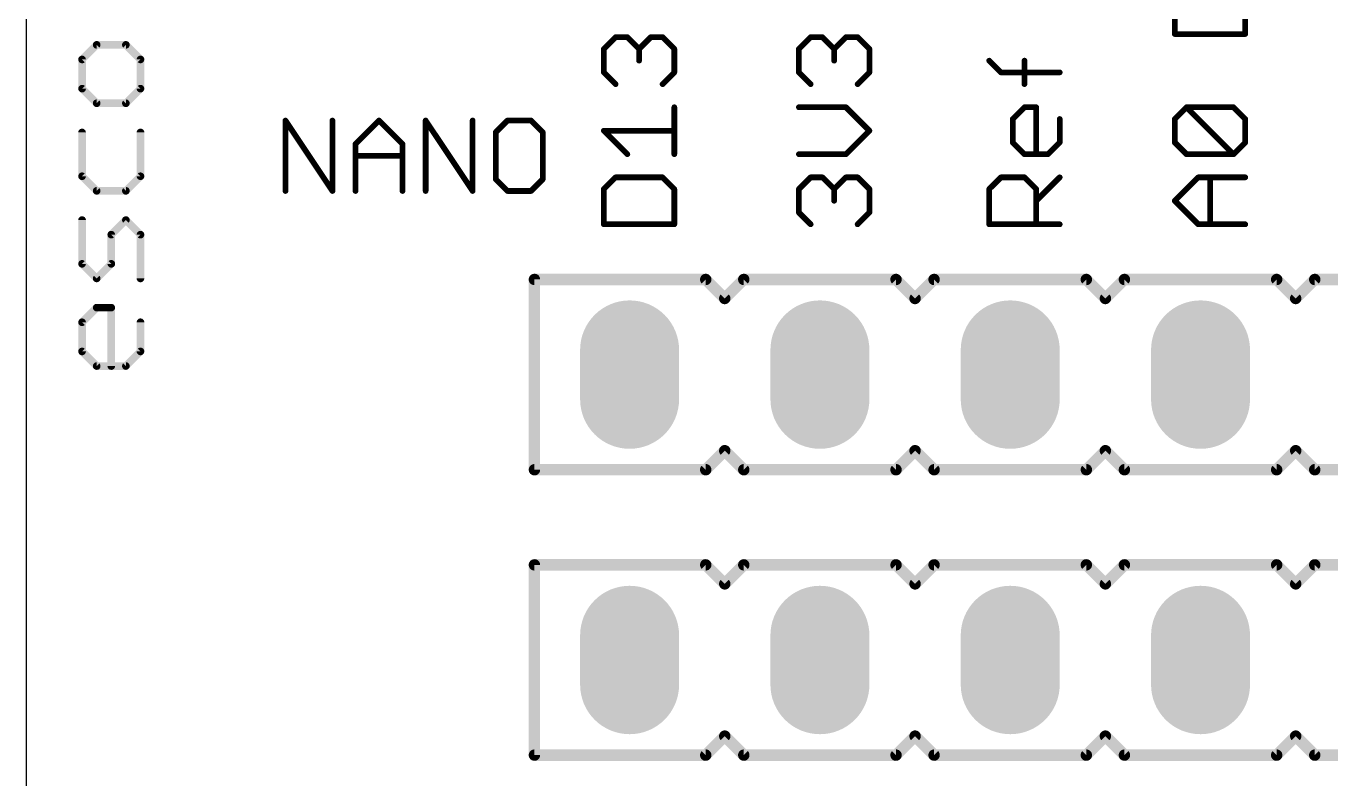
# Model space of a CAD drawing. Extents: x -31 to 85, y -21 to 97.
# Drawn here: x 0.01 to 17.42, y 41.59 to 51.64 of the extents above; entities that cross this region are included whole.
import ezdxf

# ---------------------------------------------------------------- set-up
doc = ezdxf.new("R2010")
doc.units = 0
for name, color, linetype in [('17', 82, 'CONTINUOUS'), ('20', 7, 'CONTINUOUS'), ('21', 253, 'CONTINUOUS')]:
    doc.layers.add(name, color=color, linetype=linetype)

# ---------------------------------------------------------------- blocks, each defined once
blk = doc.blocks.new('LONGP50')
at = {"const_width": 1}
blk.add_lwpolyline([(-0.25, 0), (0.25, 0)], dxfattribs=at)
at = {"const_width": 0.5}
for points in [[(-0.25, 0.25, 1), (-0.25, -0.25)], [(0.25, -0.25, 1), (0.25, 0.25)]]:
    blk.add_lwpolyline(points, format="xyb", dxfattribs=at)

msp = doc.modelspace()

# ---------------------------------------------------------------- linework, layer by layer
at = {"layer": '20'}
msp.add_line((0.01, 84.9505), (0.01, 0), dxfattribs=at)
at = {"layer": '21'}
for points, const_width in [([(15.3408, 52.0069), (15.3408, 51.5366)], 0.0762), ([(16.2814, 51.5366), (16.2814, 52.0069)], 0.0762), ([(15.3408, 51.5366), (16.2814, 51.5366)], 0.0762), ([(0.952, 51.3921), (0.7571, 51.1972)], 0.1016), ([(1.3418, 51.3921), (0.952, 51.3921)], 0.1016), ([(1.5367, 51.1972), (1.3418, 51.3921)], 0.1016), ([(7.7208, 51.3379), (7.8776, 51.4947)], 0.0762), ([(7.7208, 51.0244), (7.7208, 51.3379)], 0.0762), ([(7.8776, 51.4947), (8.0343, 51.4947)], 0.0762), ([(8.0343, 51.4947), (8.1911, 51.3379)], 0.0762), ([(8.1911, 51.3379), (8.3479, 51.4947)], 0.0762), ([(8.1911, 51.3379), (8.1911, 51.1812)], 0.0762), ([(8.3479, 51.4947), (8.5046, 51.4947)], 0.0762), ([(8.5046, 51.4947), (8.6614, 51.3379)], 0.0762), ([(8.6614, 51.3379), (8.6614, 51.0244)], 0.0762), ([(10.3243, 51.3379), (10.4811, 51.4947)], 0.0762), ([(10.3243, 51.0244), (10.3243, 51.3379)], 0.0762), ([(10.4811, 51.4947), (10.6378, 51.4947)], 0.0762), ([(10.6378, 51.4947), (10.7946, 51.3379)], 0.0762), ([(10.7946, 51.3379), (10.9514, 51.4947)], 0.0762), ([(10.7946, 51.3379), (10.7946, 51.1812)], 0.0762), ([(10.9514, 51.4947), (11.1081, 51.4947)], 0.0762), ([(11.1081, 51.4947), (11.2649, 51.3379)], 0.0762), ([(11.2649, 51.3379), (11.2649, 51.0244)], 0.0762), ([(0.7571, 51.1972), (0.7571, 50.8074)], 0.1016), ([(1.5367, 50.8074), (1.5367, 51.1972)], 0.1016), ([(13.0211, 51.0244), (12.8643, 51.1812)], 0.0762), ([(13.3346, 50.8676), (13.3346, 51.1812)], 0.0762), ([(7.8776, 50.8676), (7.7208, 51.0244)], 0.0762), ([(8.6614, 51.0244), (8.5046, 50.8676)], 0.0762), ([(10.4811, 50.8676), (10.3243, 51.0244)], 0.0762), ([(11.2649, 51.0244), (11.1081, 50.8676)], 0.0762), ([(13.8049, 51.0244), (13.0211, 51.0244)], 0.0762), ([(0.7571, 50.8074), (0.952, 50.6125)], 0.1016), ([(1.3418, 50.6125), (1.5367, 50.8074)], 0.1016), ([(0.952, 50.6125), (1.3418, 50.6125)], 0.1016), ([(8.6614, 49.9321), (8.6614, 50.5592)], 0.0762), ([(10.9514, 50.5592), (10.3243, 50.5592)], 0.0762), ([(11.2649, 50.2457), (10.9514, 50.5592)], 0.0762), ([(13.1778, 50.4024), (13.3346, 50.5592)], 0.0762), ([(13.3346, 50.5592), (13.4914, 50.5592)], 0.0762), ([(13.4914, 50.5592), (13.4914, 49.9321)], 0.0762), ([(15.3408, 50.4024), (15.4976, 50.5592)], 0.0762), ([(15.4976, 50.5592), (16.1246, 50.5592)], 0.0762), ([(16.1246, 49.9321), (15.4976, 50.5592)], 0.0762), ([(16.1246, 50.5592), (16.2814, 50.4024)], 0.0762), ([(3.4715, 49.4411), (3.4715, 50.3817)], 0.0762), ([(3.4715, 50.3817), (4.0986, 49.4411)], 0.0762), ([(4.0986, 49.4411), (4.0986, 50.3817)], 0.0762), ([(4.407, 50.0682), (4.7206, 50.3817)], 0.0762), ([(4.7206, 50.3817), (5.0341, 50.0682)], 0.0762), ([(5.3426, 49.4411), (5.3426, 50.3817)], 0.0762), ([(5.3426, 50.3817), (5.9696, 49.4411)], 0.0762), ([(5.9696, 49.4411), (5.9696, 50.3817)], 0.0762), ([(6.4348, 50.3817), (6.2781, 50.2249)], 0.0762), ([(6.7484, 50.3817), (6.4348, 50.3817)], 0.0762), ([(6.9051, 50.2249), (6.7484, 50.3817)], 0.0762), ([(13.1778, 50.0889), (13.1778, 50.4024)], 0.0762), ([(13.8049, 50.4024), (13.8049, 50.0889)], 0.0762), ([(15.3408, 50.0889), (15.3408, 50.4024)], 0.0762), ([(16.2814, 50.4024), (16.2814, 50.0889)], 0.0762), ([(0.7571, 50.2227), (0.7571, 49.638)], 0.1016), ([(1.5367, 49.638), (1.5367, 50.2227)], 0.1016), ([(6.2781, 50.2249), (6.2781, 49.5979)], 0.0762), ([(6.9051, 49.5979), (6.9051, 50.2249)], 0.0762), ([(8.0343, 49.9321), (7.7208, 50.2457)], 0.0762), ([(7.7208, 50.2457), (8.6614, 50.2457)], 0.0762), ([(10.9514, 49.9321), (11.2649, 50.2457)], 0.0762), ([(4.407, 49.4411), (4.407, 50.0682)], 0.0762), ([(5.0341, 50.0682), (5.0341, 49.4411)], 0.0762), ([(13.3346, 49.9321), (13.1778, 50.0889)], 0.0762), ([(13.8049, 50.0889), (13.6481, 49.9321)], 0.0762), ([(15.4976, 49.9321), (15.3408, 50.0889)], 0.0762), ([(16.2814, 50.0889), (16.1246, 49.9321)], 0.0762), ([(4.407, 49.9114), (5.0341, 49.9114)], 0.0762), ([(10.3243, 49.9321), (10.9514, 49.9321)], 0.0762), ([(13.6481, 49.9321), (13.3346, 49.9321)], 0.0762), ([(16.1246, 49.9321), (15.4976, 49.9321)], 0.0762), ([(0.7571, 49.638), (0.952, 49.4431)], 0.1016), ([(1.3418, 49.4431), (1.5367, 49.638)], 0.1016), ([(6.2781, 49.5979), (6.4348, 49.4411)], 0.0762), ([(6.7484, 49.4411), (6.9051, 49.5979)], 0.0762), ([(7.8776, 49.6237), (7.7208, 49.4669)], 0.0762), ([(8.5046, 49.6237), (7.8776, 49.6237)], 0.0762), ([(8.6614, 49.4669), (8.5046, 49.6237)], 0.0762), ([(10.3243, 49.4669), (10.4811, 49.6237)], 0.0762), ([(10.4811, 49.6237), (10.6378, 49.6237)], 0.0762), ([(10.6378, 49.6237), (10.7946, 49.4669)], 0.0762), ([(10.7946, 49.4669), (10.9514, 49.6237)], 0.0762), ([(10.9514, 49.6237), (11.1081, 49.6237)], 0.0762), ([(11.1081, 49.6237), (11.2649, 49.4669)], 0.0762), ([(12.8643, 49.4669), (13.0211, 49.6237)], 0.0762), ([(13.0211, 49.6237), (13.3346, 49.6237)], 0.0762), ([(13.3346, 49.6237), (13.4914, 49.4669)], 0.0762), ([(13.4914, 49.3101), (13.8049, 49.6237)], 0.0762), ([(15.3408, 49.3101), (15.6543, 49.6237)], 0.0762), ([(15.6543, 49.6237), (16.2814, 49.6237)], 0.0762), ([(15.8111, 48.9966), (15.8111, 49.6237)], 0.0762), ([(0.952, 49.4431), (1.3418, 49.4431)], 0.1016), ([(6.4348, 49.4411), (6.7484, 49.4411)], 0.0762), ([(7.7208, 49.4669), (7.7208, 48.9966)], 0.0762), ([(8.6614, 48.9966), (8.6614, 49.4669)], 0.0762), ([(10.3243, 49.1534), (10.3243, 49.4669)], 0.0762), ([(10.7946, 49.4669), (10.7946, 49.3101)], 0.0762), ([(11.2649, 49.4669), (11.2649, 49.1534)], 0.0762), ([(12.8643, 48.9966), (12.8643, 49.4669)], 0.0762), ([(13.4914, 49.4669), (13.4914, 48.9966)], 0.0762), ([(15.6543, 48.9966), (15.3408, 49.3101)], 0.0762), ([(10.4811, 48.9966), (10.3243, 49.1534)], 0.0762), ([(11.2649, 49.1534), (11.1081, 48.9966)], 0.0762), ([(0.7571, 48.4686), (0.7571, 49.0533)], 0.1016), ([(1.3418, 49.0533), (1.1469, 48.8584)], 0.1016), ([(1.5367, 48.8584), (1.3418, 49.0533)], 0.1016), ([(7.7208, 48.9966), (8.6614, 48.9966)], 0.0762), ([(13.8049, 48.9966), (12.8643, 48.9966)], 0.0762), ([(16.2814, 48.9966), (15.6543, 48.9966)], 0.0762), ([(1.1469, 48.8584), (1.1469, 48.4686)], 0.1016), ([(1.5367, 48.2737), (1.5367, 48.8584)], 0.1016), ([(0.952, 48.2737), (0.7571, 48.4686)], 0.1016), ([(1.1469, 48.4686), (0.952, 48.2737)], 0.1016), ([(6.7945, 48.26), (6.7945, 45.72)], 0.1524), ([(9.0805, 48.26), (6.7945, 48.26)], 0.1524), ([(9.3345, 48.006), (9.0805, 48.26)], 0.1524), ([(9.5885, 48.26), (9.3345, 48.006)], 0.1524), ([(11.6205, 48.26), (9.5885, 48.26)], 0.1524), ([(11.8745, 48.006), (11.6205, 48.26)], 0.1524), ([(12.1285, 48.26), (11.8745, 48.006)], 0.1524), ([(14.1605, 48.26), (12.1285, 48.26)], 0.1524), ([(14.4145, 48.006), (14.1605, 48.26)], 0.1524), ([(14.6685, 48.26), (14.4145, 48.006)], 0.1524), ([(16.7005, 48.26), (14.6685, 48.26)], 0.1524), ([(16.9545, 48.006), (16.7005, 48.26)], 0.1524), ([(17.2085, 48.26), (16.9545, 48.006)], 0.1524), ([(19.2405, 48.26), (17.2085, 48.26)], 0.1524), ([(0.7571, 47.689), (0.952, 47.8839)], 0.1016), ([(0.952, 47.8839), (1.1469, 47.8839)], 0.1016), ([(1.1469, 47.8839), (1.1469, 47.1043)], 0.1016), ([(0.7571, 47.2992), (0.7571, 47.689)], 0.1016), ([(1.5367, 47.689), (1.5367, 47.2992)], 0.1016), ([(0.952, 47.1043), (0.7571, 47.2992)], 0.1016), ([(1.5367, 47.2992), (1.3418, 47.1043)], 0.1016), ([(1.3418, 47.1043), (0.952, 47.1043)], 0.1016), ([(9.0805, 45.72), (9.3345, 45.974)], 0.1524), ([(9.3345, 45.974), (9.5885, 45.72)], 0.1524), ([(11.6205, 45.72), (11.8745, 45.974)], 0.1524), ([(11.8745, 45.974), (12.1285, 45.72)], 0.1524), ([(14.1605, 45.72), (14.4145, 45.974)], 0.1524), ([(14.4145, 45.974), (14.6685, 45.72)], 0.1524), ([(16.7005, 45.72), (16.9545, 45.974)], 0.1524), ([(16.9545, 45.974), (17.2085, 45.72)], 0.1524), ([(6.7945, 45.72), (9.0805, 45.72)], 0.1524), ([(9.5885, 45.72), (11.6205, 45.72)], 0.1524), ([(12.1285, 45.72), (14.1605, 45.72)], 0.1524), ([(14.6685, 45.72), (16.7005, 45.72)], 0.1524), ([(17.2085, 45.72), (19.2405, 45.72)], 0.1524), ([(6.7945, 44.45), (6.7945, 41.91)], 0.1524), ([(9.0805, 44.45), (6.7945, 44.45)], 0.1524), ([(9.3345, 44.196), (9.0805, 44.45)], 0.1524), ([(9.5885, 44.45), (9.3345, 44.196)], 0.1524), ([(11.6205, 44.45), (9.5885, 44.45)], 0.1524), ([(11.8745, 44.196), (11.6205, 44.45)], 0.1524), ([(12.1285, 44.45), (11.8745, 44.196)], 0.1524), ([(14.1605, 44.45), (12.1285, 44.45)], 0.1524), ([(14.4145, 44.196), (14.1605, 44.45)], 0.1524), ([(14.6685, 44.45), (14.4145, 44.196)], 0.1524), ([(16.7005, 44.45), (14.6685, 44.45)], 0.1524), ([(16.9545, 44.196), (16.7005, 44.45)], 0.1524), ([(17.2085, 44.45), (16.9545, 44.196)], 0.1524), ([(19.2405, 44.45), (17.2085, 44.45)], 0.1524), ([(9.0805, 41.91), (9.3345, 42.164)], 0.1524), ([(9.3345, 42.164), (9.5885, 41.91)], 0.1524), ([(11.6205, 41.91), (11.8745, 42.164)], 0.1524), ([(11.8745, 42.164), (12.1285, 41.91)], 0.1524), ([(14.1605, 41.91), (14.4145, 42.164)], 0.1524), ([(14.4145, 42.164), (14.6685, 41.91)], 0.1524), ([(16.7005, 41.91), (16.9545, 42.164)], 0.1524), ([(16.9545, 42.164), (17.2085, 41.91)], 0.1524), ([(6.7945, 41.91), (9.0805, 41.91)], 0.1524), ([(9.5885, 41.91), (11.6205, 41.91)], 0.1524), ([(12.1285, 41.91), (14.1605, 41.91)], 0.1524), ([(14.6685, 41.91), (16.7005, 41.91)], 0.1524), ([(17.2085, 41.91), (19.2405, 41.91)], 0.1524)]:
    msp.add_lwpolyline(points, dxfattribs=dict(at, const_width=const_width))
for points, const_width in [([(15.3217, 51.5366, 1), (15.3598, 51.5366)], 0.0381), ([(15.3408, 51.5556, 1), (15.3408, 51.5175)], 0.0381), ([(16.2624, 51.5366, 1), (16.3005, 51.5366)], 0.0381), ([(16.2814, 51.5175, 1), (16.2814, 51.5556)], 0.0381), ([(0.952, 51.4175, 1), (0.952, 51.3667)], 0.0508), ([(0.97, 51.3741, 1), (0.934, 51.41)], 0.0508), ([(1.3598, 51.41, 1), (1.3238, 51.3741)], 0.0508), ([(1.3418, 51.3667, 1), (1.3418, 51.4175)], 0.0508), ([(7.7398, 51.3379, 1), (7.7017, 51.3379)], 0.0381), ([(7.8776, 51.5138, 1), (7.8776, 51.4757)], 0.0381), ([(7.891, 51.4812, 1), (7.8641, 51.5082)], 0.0381), ([(8.0478, 51.5082, 1), (8.0209, 51.4812)], 0.0381), ([(8.0343, 51.4757, 1), (8.0343, 51.5138)], 0.0381), ([(8.2102, 51.3379, 1), (8.1721, 51.3379)], 0.0381), ([(8.3479, 51.5138, 1), (8.3479, 51.4757)], 0.0381), ([(8.3613, 51.4812, 1), (8.3344, 51.5082)], 0.0381), ([(8.5181, 51.5082, 1), (8.4912, 51.4812)], 0.0381), ([(8.5046, 51.4757, 1), (8.5046, 51.5138)], 0.0381), ([(8.6805, 51.3379, 1), (8.6424, 51.3379)], 0.0381), ([(10.3433, 51.3379, 1), (10.3052, 51.3379)], 0.0381), ([(10.4811, 51.5138, 1), (10.4811, 51.4757)], 0.0381), ([(10.4945, 51.4812, 1), (10.4676, 51.5082)], 0.0381), ([(10.6513, 51.5082, 1), (10.6244, 51.4812)], 0.0381), ([(10.6378, 51.4757, 1), (10.6378, 51.5138)], 0.0381), ([(10.8137, 51.3379, 1), (10.7756, 51.3379)], 0.0381), ([(10.9514, 51.5138, 1), (10.9514, 51.4757)], 0.0381), ([(10.9648, 51.4812, 1), (10.9379, 51.5082)], 0.0381), ([(11.1216, 51.5082, 1), (11.0947, 51.4812)], 0.0381), ([(11.1081, 51.4757, 1), (11.1081, 51.5138)], 0.0381), ([(11.284, 51.3379, 1), (11.2459, 51.3379)], 0.0381), ([(0.7825, 51.1972, 1), (0.7317, 51.1972)], 0.0508), ([(0.7391, 51.2151, 1), (0.7751, 51.1792)], 0.0508), ([(1.5621, 51.1972, 1), (1.5113, 51.1972)], 0.0508), ([(1.5187, 51.1792, 1), (1.5547, 51.2151)], 0.0508), ([(7.7073, 51.3514, 1), (7.7343, 51.3245)], 0.0381), ([(8.1776, 51.3514, 1), (8.2046, 51.3245)], 0.0381), ([(8.1721, 51.1812, 1), (8.2102, 51.1812)], 0.0381), ([(8.1776, 51.3245, 1), (8.2046, 51.3514)], 0.0381), ([(8.6479, 51.3245, 1), (8.6749, 51.3514)], 0.0381), ([(10.3108, 51.3514, 1), (10.3378, 51.3245)], 0.0381), ([(10.7811, 51.3514, 1), (10.8081, 51.3245)], 0.0381), ([(10.7756, 51.1812, 1), (10.8137, 51.1812)], 0.0381), ([(10.7811, 51.3245, 1), (10.8081, 51.3514)], 0.0381), ([(11.2514, 51.3245, 1), (11.2784, 51.3514)], 0.0381), ([(12.8778, 51.1946, 1), (12.8508, 51.1677)], 0.0381), ([(13.3537, 51.1812, 1), (13.3155, 51.1812)], 0.0381), ([(7.7017, 51.0244, 1), (7.7398, 51.0244)], 0.0381), ([(7.7343, 51.0379, 1), (7.7073, 51.0109)], 0.0381), ([(8.6424, 51.0244, 1), (8.6805, 51.0244)], 0.0381), ([(8.6749, 51.0109, 1), (8.6479, 51.0379)], 0.0381), ([(10.3052, 51.0244, 1), (10.3433, 51.0244)], 0.0381), ([(10.3378, 51.0379, 1), (10.3108, 51.0109)], 0.0381), ([(11.2459, 51.0244, 1), (11.284, 51.0244)], 0.0381), ([(11.2784, 51.0109, 1), (11.2514, 51.0379)], 0.0381), ([(13.0211, 51.0435, 1), (13.0211, 51.0054)], 0.0381), ([(13.0076, 51.0109, 1), (13.0345, 51.0379)], 0.0381), ([(13.8049, 51.0054, 1), (13.8049, 51.0435)], 0.0381), ([(0.7751, 50.8253, 1), (0.7391, 50.7894)], 0.0508), ([(1.5547, 50.7894, 1), (1.5187, 50.8253)], 0.0508), ([(7.8641, 50.8542, 1), (7.891, 50.8811)], 0.0381), ([(8.4912, 50.8811, 1), (8.5181, 50.8542)], 0.0381), ([(10.4676, 50.8542, 1), (10.4945, 50.8811)], 0.0381), ([(11.0947, 50.8811, 1), (11.1216, 50.8542)], 0.0381), ([(13.3155, 50.8676, 1), (13.3537, 50.8676)], 0.0381), ([(0.7317, 50.8074, 1), (0.7825, 50.8074)], 0.0508), ([(1.5113, 50.8074, 1), (1.5621, 50.8074)], 0.0508), ([(0.952, 50.6379, 1), (0.952, 50.5871)], 0.0508), ([(0.934, 50.5945, 1), (0.97, 50.6305)], 0.0508), ([(1.3238, 50.6305, 1), (1.3598, 50.5945)], 0.0508), ([(1.3418, 50.5871, 1), (1.3418, 50.6379)], 0.0508), ([(8.6805, 50.5592, 1), (8.6424, 50.5592)], 0.0381), ([(10.3243, 50.5782, 1), (10.3243, 50.5401)], 0.0381), ([(10.9648, 50.5727, 1), (10.9379, 50.5457)], 0.0381), ([(10.9514, 50.5401, 1), (10.9514, 50.5782)], 0.0381), ([(13.3346, 50.5782, 1), (13.3346, 50.5401)], 0.0381), ([(13.3481, 50.5457, 1), (13.3211, 50.5727)], 0.0381), ([(13.5104, 50.5592, 1), (13.4723, 50.5592)], 0.0381), ([(13.4914, 50.5401, 1), (13.4914, 50.5782)], 0.0381), ([(15.511, 50.5727, 1), (15.4841, 50.5457)], 0.0381), ([(15.4976, 50.5782, 1), (15.4976, 50.5401)], 0.0381), ([(15.511, 50.5457, 1), (15.4841, 50.5727)], 0.0381), ([(16.1381, 50.5727, 1), (16.1112, 50.5457)], 0.0381), ([(16.1246, 50.5401, 1), (16.1246, 50.5782)], 0.0381), ([(3.4874, 50.3923, 1), (3.4557, 50.3711)], 0.0381), ([(3.4906, 50.3817, 1), (3.4525, 50.3817)], 0.0381), ([(4.1176, 50.3817, 1), (4.0795, 50.3817)], 0.0381), ([(4.734, 50.3952, 1), (4.7071, 50.3682)], 0.0381), ([(4.734, 50.3682, 1), (4.7071, 50.3952)], 0.0381), ([(5.3584, 50.3923, 1), (5.3267, 50.3711)], 0.0381), ([(5.3616, 50.3817, 1), (5.3235, 50.3817)], 0.0381), ([(5.9887, 50.3817, 1), (5.9506, 50.3817)], 0.0381), ([(6.4348, 50.4008, 1), (6.4348, 50.3627)], 0.0381), ([(6.4483, 50.3682, 1), (6.4214, 50.3952)], 0.0381), ([(6.7618, 50.3952, 1), (6.7349, 50.3682)], 0.0381), ([(6.7484, 50.3627, 1), (6.7484, 50.4008)], 0.0381), ([(13.1969, 50.4024, 1), (13.1588, 50.4024)], 0.0381), ([(13.1644, 50.4159, 1), (13.1913, 50.3889)], 0.0381), ([(13.8239, 50.4024, 1), (13.7858, 50.4024)], 0.0381), ([(15.3598, 50.4024, 1), (15.3217, 50.4024)], 0.0381), ([(15.3273, 50.4159, 1), (15.3543, 50.3889)], 0.0381), ([(16.3005, 50.4024, 1), (16.2624, 50.4024)], 0.0381), ([(16.2679, 50.3889, 1), (16.2949, 50.4159)], 0.0381), ([(0.7825, 50.2227, 1), (0.7317, 50.2227)], 0.0508), ([(1.5621, 50.2227, 1), (1.5113, 50.2227)], 0.0508), ([(6.2971, 50.2249, 1), (6.259, 50.2249)], 0.0381), ([(6.2646, 50.2384, 1), (6.2915, 50.2115)], 0.0381), ([(6.9242, 50.2249, 1), (6.8861, 50.2249)], 0.0381), ([(6.8917, 50.2115, 1), (6.9186, 50.2384)], 0.0381), ([(7.7343, 50.2591, 1), (7.7073, 50.2322)], 0.0381), ([(7.7208, 50.2647, 1), (7.7208, 50.2266)], 0.0381), ([(8.6614, 50.2266, 1), (8.6614, 50.2647)], 0.0381), ([(11.2784, 50.2322, 1), (11.2514, 50.2591)], 0.0381), ([(11.2514, 50.2322, 1), (11.2784, 50.2591)], 0.0381), ([(4.4261, 50.0682, 1), (4.388, 50.0682)], 0.0381), ([(4.3936, 50.0816, 1), (4.4205, 50.0547)], 0.0381), ([(5.0532, 50.0682, 1), (5.0151, 50.0682)], 0.0381), ([(5.0206, 50.0547, 1), (5.0476, 50.0816)], 0.0381), ([(13.1913, 50.1024, 1), (13.1644, 50.0754)], 0.0381), ([(13.1588, 50.0889, 1), (13.1969, 50.0889)], 0.0381), ([(13.7858, 50.0889, 1), (13.8239, 50.0889)], 0.0381), ([(13.8184, 50.0754, 1), (13.7914, 50.1024)], 0.0381), ([(15.3217, 50.0889, 1), (15.3598, 50.0889)], 0.0381), ([(15.3543, 50.1024, 1), (15.3273, 50.0754)], 0.0381), ([(16.2624, 50.0889, 1), (16.3005, 50.0889)], 0.0381), ([(16.2949, 50.0754, 1), (16.2679, 50.1024)], 0.0381), ([(4.407, 49.9305, 1), (4.407, 49.8924)], 0.0381), ([(5.0341, 49.8924, 1), (5.0341, 49.9305)], 0.0381), ([(8.0209, 49.9186, 1), (8.0478, 49.9456)], 0.0381), ([(8.6424, 49.9321, 1), (8.6805, 49.9321)], 0.0381), ([(10.3243, 49.9512, 1), (10.3243, 49.9131)], 0.0381), ([(10.9379, 49.9456, 1), (10.9648, 49.9186)], 0.0381), ([(10.9514, 49.9131, 1), (10.9514, 49.9512)], 0.0381), ([(13.3346, 49.9512, 1), (13.3346, 49.9131)], 0.0381), ([(13.3211, 49.9186, 1), (13.3481, 49.9456)], 0.0381), ([(13.4723, 49.9321, 1), (13.5104, 49.9321)], 0.0381), ([(13.6347, 49.9456, 1), (13.6616, 49.9186)], 0.0381), ([(13.6481, 49.9131, 1), (13.6481, 49.9512)], 0.0381), ([(15.4976, 49.9512, 1), (15.4976, 49.9131)], 0.0381), ([(15.4841, 49.9186, 1), (15.511, 49.9456)], 0.0381), ([(16.1112, 49.9456, 1), (16.1381, 49.9186)], 0.0381), ([(16.1112, 49.9186, 1), (16.1381, 49.9456)], 0.0381), ([(16.1246, 49.9131, 1), (16.1246, 49.9512)], 0.0381), ([(0.7751, 49.656, 1), (0.7391, 49.62)], 0.0508), ([(0.7317, 49.638, 1), (0.7825, 49.638)], 0.0508), ([(1.5113, 49.638, 1), (1.5621, 49.638)], 0.0508), ([(1.5547, 49.62, 1), (1.5187, 49.656)], 0.0508), ([(6.2915, 49.6113, 1), (6.2646, 49.5844)], 0.0381), ([(6.9186, 49.5844, 1), (6.8917, 49.6113)], 0.0381), ([(7.8776, 49.6427, 1), (7.8776, 49.6046)], 0.0381), ([(7.891, 49.6102, 1), (7.8641, 49.6371)], 0.0381), ([(8.5181, 49.6371, 1), (8.4912, 49.6102)], 0.0381), ([(8.5046, 49.6046, 1), (8.5046, 49.6427)], 0.0381), ([(10.4811, 49.6427, 1), (10.4811, 49.6046)], 0.0381), ([(10.4945, 49.6102, 1), (10.4676, 49.6371)], 0.0381), ([(10.6513, 49.6371, 1), (10.6244, 49.6102)], 0.0381), ([(10.6378, 49.6046, 1), (10.6378, 49.6427)], 0.0381), ([(10.9514, 49.6427, 1), (10.9514, 49.6046)], 0.0381), ([(10.9648, 49.6102, 1), (10.9379, 49.6371)], 0.0381), ([(11.1216, 49.6371, 1), (11.0947, 49.6102)], 0.0381), ([(11.1081, 49.6046, 1), (11.1081, 49.6427)], 0.0381), ([(13.0211, 49.6427, 1), (13.0211, 49.6046)], 0.0381), ([(13.0345, 49.6102, 1), (13.0076, 49.6371)], 0.0381), ([(13.3481, 49.6371, 1), (13.3211, 49.6102)], 0.0381), ([(13.3346, 49.6046, 1), (13.3346, 49.6427)], 0.0381), ([(13.8184, 49.6102, 1), (13.7914, 49.6371)], 0.0381), ([(15.6543, 49.6427, 1), (15.6543, 49.6046)], 0.0381), ([(15.6678, 49.6102, 1), (15.6409, 49.6371)], 0.0381), ([(15.8302, 49.6237, 1), (15.7921, 49.6237)], 0.0381), ([(16.2814, 49.6046, 1), (16.2814, 49.6427)], 0.0381), ([(0.952, 49.4685, 1), (0.952, 49.4177)], 0.0508), ([(0.934, 49.4251, 1), (0.97, 49.4611)], 0.0508), ([(1.3238, 49.4611, 1), (1.3598, 49.4251)], 0.0508), ([(1.3418, 49.4177, 1), (1.3418, 49.4685)], 0.0508), ([(3.4525, 49.4411, 1), (3.4906, 49.4411)], 0.0381), ([(4.0795, 49.4411, 1), (4.1176, 49.4411)], 0.0381), ([(4.0827, 49.4305, 1), (4.1144, 49.4517)], 0.0381), ([(4.388, 49.4411, 1), (4.4261, 49.4411)], 0.0381), ([(5.0151, 49.4411, 1), (5.0532, 49.4411)], 0.0381), ([(5.3235, 49.4411, 1), (5.3616, 49.4411)], 0.0381), ([(5.9506, 49.4411, 1), (5.9887, 49.4411)], 0.0381), ([(5.9538, 49.4305, 1), (5.9855, 49.4517)], 0.0381), ([(6.259, 49.5979, 1), (6.2971, 49.5979)], 0.0381), ([(6.4348, 49.4602, 1), (6.4348, 49.4221)], 0.0381), ([(6.4214, 49.4276, 1), (6.4483, 49.4546)], 0.0381), ([(6.7349, 49.4546, 1), (6.7618, 49.4276)], 0.0381), ([(6.7484, 49.4221, 1), (6.7484, 49.4602)], 0.0381), ([(6.8861, 49.5979, 1), (6.9242, 49.5979)], 0.0381), ([(7.7398, 49.4669, 1), (7.7017, 49.4669)], 0.0381), ([(7.7073, 49.4804, 1), (7.7343, 49.4534)], 0.0381), ([(8.6805, 49.4669, 1), (8.6424, 49.4669)], 0.0381), ([(8.6479, 49.4534, 1), (8.6749, 49.4804)], 0.0381), ([(10.3433, 49.4669, 1), (10.3052, 49.4669)], 0.0381), ([(10.3108, 49.4804, 1), (10.3378, 49.4534)], 0.0381), ([(10.7811, 49.4804, 1), (10.8081, 49.4534)], 0.0381), ([(10.8137, 49.4669, 1), (10.7756, 49.4669)], 0.0381), ([(10.7811, 49.4534, 1), (10.8081, 49.4804)], 0.0381), ([(11.284, 49.4669, 1), (11.2459, 49.4669)], 0.0381), ([(11.2514, 49.4534, 1), (11.2784, 49.4804)], 0.0381), ([(12.8833, 49.4669, 1), (12.8452, 49.4669)], 0.0381), ([(12.8508, 49.4804, 1), (12.8778, 49.4534)], 0.0381), ([(13.5104, 49.4669, 1), (13.4723, 49.4669)], 0.0381), ([(13.4779, 49.4534, 1), (13.5048, 49.4804)], 0.0381), ([(10.7756, 49.3101, 1), (10.8137, 49.3101)], 0.0381), ([(13.4779, 49.3236, 1), (13.5048, 49.2967)], 0.0381), ([(15.3543, 49.3236, 1), (15.3273, 49.2967)], 0.0381), ([(15.3273, 49.3236, 1), (15.3543, 49.2967)], 0.0381), ([(10.3052, 49.1534, 1), (10.3433, 49.1534)], 0.0381), ([(10.3378, 49.1668, 1), (10.3108, 49.1399)], 0.0381), ([(11.2459, 49.1534, 1), (11.284, 49.1534)], 0.0381), ([(11.2784, 49.1399, 1), (11.2514, 49.1668)], 0.0381), ([(0.7825, 49.0533, 1), (0.7317, 49.0533)], 0.0508), ([(1.3598, 49.0713, 1), (1.3238, 49.0353)], 0.0508), ([(1.3598, 49.0353, 1), (1.3238, 49.0713)], 0.0508), ([(7.7017, 48.9966, 1), (7.7398, 48.9966)], 0.0381), ([(7.7208, 49.0157, 1), (7.7208, 48.9776)], 0.0381), ([(8.6424, 48.9966, 1), (8.6805, 48.9966)], 0.0381), ([(8.6614, 48.9776, 1), (8.6614, 49.0157)], 0.0381), ([(10.4676, 48.9831, 1), (10.4945, 49.0101)], 0.0381), ([(11.0947, 49.0101, 1), (11.1216, 48.9831)], 0.0381), ([(12.8643, 49.0157, 1), (12.8643, 48.9776)], 0.0381), ([(12.8452, 48.9966, 1), (12.8833, 48.9966)], 0.0381), ([(13.4723, 48.9966, 1), (13.5104, 48.9966)], 0.0381), ([(13.8049, 48.9776, 1), (13.8049, 49.0157)], 0.0381), ([(15.6543, 49.0157, 1), (15.6543, 48.9776)], 0.0381), ([(15.6409, 48.9831, 1), (15.6678, 49.0101)], 0.0381), ([(15.7921, 48.9966, 1), (15.8302, 48.9966)], 0.0381), ([(16.2814, 48.9776, 1), (16.2814, 49.0157)], 0.0381), ([(1.1289, 48.8764, 1), (1.1649, 48.8404)], 0.0508), ([(1.1723, 48.8584, 1), (1.1215, 48.8584)], 0.0508), ([(1.5621, 48.8584, 1), (1.5113, 48.8584)], 0.0508), ([(1.5187, 48.8404, 1), (1.5547, 48.8764)], 0.0508), ([(0.7751, 48.4866, 1), (0.7391, 48.4506)], 0.0508), ([(0.7317, 48.4686, 1), (0.7825, 48.4686)], 0.0508), ([(1.1215, 48.4686, 1), (1.1723, 48.4686)], 0.0508), ([(1.1649, 48.4506, 1), (1.1289, 48.4866)], 0.0508), ([(0.934, 48.2917, 1), (0.97, 48.2557)], 0.0508), ([(0.934, 48.2557, 1), (0.97, 48.2917)], 0.0508), ([(1.5113, 48.2737, 1), (1.5621, 48.2737)], 0.0508), ([(6.8326, 48.26, 1), (6.7564, 48.26)], 0.0762), ([(6.7945, 48.2981, 1), (6.7945, 48.2219)], 0.0762), ([(9.1074, 48.2869, 1), (9.0536, 48.2331)], 0.0762), ([(9.0805, 48.2219, 1), (9.0805, 48.2981)], 0.0762), ([(9.5885, 48.2981, 1), (9.5885, 48.2219)], 0.0762), ([(9.6154, 48.2331, 1), (9.5616, 48.2869)], 0.0762), ([(11.6474, 48.2869, 1), (11.5936, 48.2331)], 0.0762), ([(11.6205, 48.2219, 1), (11.6205, 48.2981)], 0.0762), ([(12.1285, 48.2981, 1), (12.1285, 48.2219)], 0.0762), ([(12.1554, 48.2331, 1), (12.1016, 48.2869)], 0.0762), ([(14.1874, 48.2869, 1), (14.1336, 48.2331)], 0.0762), ([(14.1605, 48.2219, 1), (14.1605, 48.2981)], 0.0762), ([(14.6685, 48.2981, 1), (14.6685, 48.2219)], 0.0762), ([(14.6954, 48.2331, 1), (14.6416, 48.2869)], 0.0762), ([(16.7274, 48.2869, 1), (16.6736, 48.2331)], 0.0762), ([(16.7005, 48.2219, 1), (16.7005, 48.2981)], 0.0762), ([(17.2085, 48.2981, 1), (17.2085, 48.2219)], 0.0762), ([(17.2354, 48.2331, 1), (17.1816, 48.2869)], 0.0762), ([(9.3076, 48.0329, 1), (9.3614, 47.9791)], 0.0762), ([(9.3076, 47.9791, 1), (9.3614, 48.0329)], 0.0762), ([(11.8476, 48.0329, 1), (11.9014, 47.9791)], 0.0762), ([(11.8476, 47.9791, 1), (11.9014, 48.0329)], 0.0762), ([(14.3876, 48.0329, 1), (14.4414, 47.9791)], 0.0762), ([(14.3876, 47.9791, 1), (14.4414, 48.0329)], 0.0762), ([(16.9276, 48.0329, 1), (16.9814, 47.9791)], 0.0762), ([(16.9276, 47.9791, 1), (16.9814, 48.0329)], 0.0762), ([(0.952, 47.9093, 1), (0.952, 47.8585)], 0.0508), ([(0.97, 47.8659, 1), (0.934, 47.9019)], 0.0508), ([(1.1723, 47.8839, 1), (1.1215, 47.8839)], 0.0508), ([(1.1469, 47.8585, 1), (1.1469, 47.9093)], 0.0508), ([(0.7391, 47.707, 1), (0.7751, 47.671)], 0.0508), ([(0.7825, 47.689, 1), (0.7317, 47.689)], 0.0508), ([(1.5621, 47.689, 1), (1.5113, 47.689)], 0.0508), ([(0.7751, 47.3172, 1), (0.7391, 47.2812)], 0.0508), ([(0.7317, 47.2992, 1), (0.7825, 47.2992)], 0.0508), ([(1.5113, 47.2992, 1), (1.5621, 47.2992)], 0.0508), ([(1.5547, 47.2812, 1), (1.5187, 47.3172)], 0.0508), ([(0.952, 47.1297, 1), (0.952, 47.0789)], 0.0508), ([(0.934, 47.0863, 1), (0.97, 47.1223)], 0.0508), ([(1.1215, 47.1043, 1), (1.1723, 47.1043)], 0.0508), ([(1.3238, 47.1223, 1), (1.3598, 47.0863)], 0.0508), ([(1.3418, 47.0789, 1), (1.3418, 47.1297)], 0.0508), ([(9.3614, 46.0009, 1), (9.3076, 45.9471)], 0.0762), ([(9.3614, 45.9471, 1), (9.3076, 46.0009)], 0.0762), ([(11.9014, 46.0009, 1), (11.8476, 45.9471)], 0.0762), ([(11.9014, 45.9471, 1), (11.8476, 46.0009)], 0.0762), ([(14.4414, 46.0009, 1), (14.3876, 45.9471)], 0.0762), ([(14.4414, 45.9471, 1), (14.3876, 46.0009)], 0.0762), ([(16.9814, 46.0009, 1), (16.9276, 45.9471)], 0.0762), ([(16.9814, 45.9471, 1), (16.9276, 46.0009)], 0.0762), ([(6.7945, 45.7581, 1), (6.7945, 45.6819)], 0.0762), ([(6.7564, 45.72, 1), (6.8326, 45.72)], 0.0762), ([(9.0536, 45.7469, 1), (9.1074, 45.6931)], 0.0762), ([(9.0805, 45.6819, 1), (9.0805, 45.7581)], 0.0762), ([(9.5885, 45.7581, 1), (9.5885, 45.6819)], 0.0762), ([(9.5616, 45.6931, 1), (9.6154, 45.7469)], 0.0762), ([(11.5936, 45.7469, 1), (11.6474, 45.6931)], 0.0762), ([(11.6205, 45.6819, 1), (11.6205, 45.7581)], 0.0762), ([(12.1285, 45.7581, 1), (12.1285, 45.6819)], 0.0762), ([(12.1016, 45.6931, 1), (12.1554, 45.7469)], 0.0762), ([(14.1336, 45.7469, 1), (14.1874, 45.6931)], 0.0762), ([(14.1605, 45.6819, 1), (14.1605, 45.7581)], 0.0762), ([(14.6685, 45.7581, 1), (14.6685, 45.6819)], 0.0762), ([(14.6416, 45.6931, 1), (14.6954, 45.7469)], 0.0762), ([(16.6736, 45.7469, 1), (16.7274, 45.6931)], 0.0762), ([(16.7005, 45.6819, 1), (16.7005, 45.7581)], 0.0762), ([(17.2085, 45.7581, 1), (17.2085, 45.6819)], 0.0762), ([(17.1816, 45.6931, 1), (17.2354, 45.7469)], 0.0762), ([(6.8326, 44.45, 1), (6.7564, 44.45)], 0.0762), ([(6.7945, 44.4881, 1), (6.7945, 44.4119)], 0.0762), ([(9.1074, 44.4769, 1), (9.0536, 44.4231)], 0.0762), ([(9.0805, 44.4119, 1), (9.0805, 44.4881)], 0.0762), ([(9.5885, 44.4881, 1), (9.5885, 44.4119)], 0.0762), ([(9.6154, 44.4231, 1), (9.5616, 44.4769)], 0.0762), ([(11.6474, 44.4769, 1), (11.5936, 44.4231)], 0.0762), ([(11.6205, 44.4119, 1), (11.6205, 44.4881)], 0.0762), ([(12.1285, 44.4881, 1), (12.1285, 44.4119)], 0.0762), ([(12.1554, 44.4231, 1), (12.1016, 44.4769)], 0.0762), ([(14.1874, 44.4769, 1), (14.1336, 44.4231)], 0.0762), ([(14.1605, 44.4119, 1), (14.1605, 44.4881)], 0.0762), ([(14.6685, 44.4881, 1), (14.6685, 44.4119)], 0.0762), ([(14.6954, 44.4231, 1), (14.6416, 44.4769)], 0.0762), ([(16.7274, 44.4769, 1), (16.6736, 44.4231)], 0.0762), ([(16.7005, 44.4119, 1), (16.7005, 44.4881)], 0.0762), ([(17.2085, 44.4881, 1), (17.2085, 44.4119)], 0.0762), ([(17.2354, 44.4231, 1), (17.1816, 44.4769)], 0.0762), ([(9.3076, 44.2229, 1), (9.3614, 44.1691)], 0.0762), ([(9.3076, 44.1691, 1), (9.3614, 44.2229)], 0.0762), ([(11.8476, 44.2229, 1), (11.9014, 44.1691)], 0.0762), ([(11.8476, 44.1691, 1), (11.9014, 44.2229)], 0.0762), ([(14.3876, 44.2229, 1), (14.4414, 44.1691)], 0.0762), ([(14.3876, 44.1691, 1), (14.4414, 44.2229)], 0.0762), ([(16.9276, 44.2229, 1), (16.9814, 44.1691)], 0.0762), ([(16.9276, 44.1691, 1), (16.9814, 44.2229)], 0.0762), ([(9.3614, 42.1909, 1), (9.3076, 42.1371)], 0.0762), ([(9.3614, 42.1371, 1), (9.3076, 42.1909)], 0.0762), ([(11.9014, 42.1909, 1), (11.8476, 42.1371)], 0.0762), ([(11.9014, 42.1371, 1), (11.8476, 42.1909)], 0.0762), ([(14.4414, 42.1909, 1), (14.3876, 42.1371)], 0.0762), ([(14.4414, 42.1371, 1), (14.3876, 42.1909)], 0.0762), ([(16.9814, 42.1909, 1), (16.9276, 42.1371)], 0.0762), ([(16.9814, 42.1371, 1), (16.9276, 42.1909)], 0.0762), ([(6.7945, 41.9481, 1), (6.7945, 41.8719)], 0.0762), ([(9.0536, 41.9369, 1), (9.1074, 41.8831)], 0.0762), ([(9.0805, 41.8719, 1), (9.0805, 41.9481)], 0.0762), ([(9.5885, 41.9481, 1), (9.5885, 41.8719)], 0.0762), ([(9.5616, 41.8831, 1), (9.6154, 41.9369)], 0.0762), ([(11.5936, 41.9369, 1), (11.6474, 41.8831)], 0.0762), ([(11.6205, 41.8719, 1), (11.6205, 41.9481)], 0.0762), ([(12.1285, 41.9481, 1), (12.1285, 41.8719)], 0.0762), ([(12.1016, 41.8831, 1), (12.1554, 41.9369)], 0.0762), ([(14.1336, 41.9369, 1), (14.1874, 41.8831)], 0.0762), ([(14.1605, 41.8719, 1), (14.1605, 41.9481)], 0.0762), ([(14.6685, 41.9481, 1), (14.6685, 41.8719)], 0.0762), ([(14.6416, 41.8831, 1), (14.6954, 41.9369)], 0.0762), ([(16.6736, 41.9369, 1), (16.7274, 41.8831)], 0.0762), ([(16.7005, 41.8719, 1), (16.7005, 41.9481)], 0.0762), ([(17.2085, 41.9481, 1), (17.2085, 41.8719)], 0.0762), ([(17.1816, 41.8831, 1), (17.2354, 41.9369)], 0.0762), ([(6.7564, 41.91, 1), (6.8326, 41.91)], 0.0762)]:
    msp.add_lwpolyline(points, format="xyb", dxfattribs=dict(at, const_width=const_width))

# ---------------------------------------------------------------- block references
at = {"layer": '17', "xscale": 1.3208, "yscale": 1.3208, "rotation": 270}
for p in [(8.0645, 46.99), (8.0645, 46.99), (10.6045, 46.99), (10.6045, 46.99), (13.1445, 46.99), (13.1445, 46.99), (15.6845, 46.99), (15.6845, 46.99), (8.0645, 43.18), (8.0645, 43.18), (10.6045, 43.18), (10.6045, 43.18), (13.1445, 43.18), (13.1445, 43.18), (15.6845, 43.18), (15.6845, 43.18)]:
    msp.add_blockref('LONGP50', p, dxfattribs=at)

doc.saveas('drawing.dxf')
